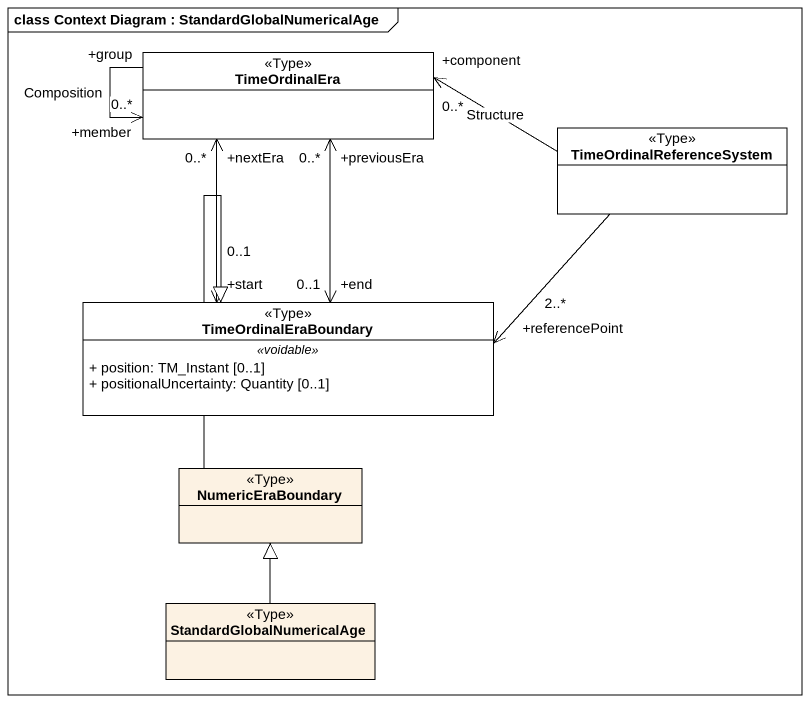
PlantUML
@startuml
mainframe class Context Diagram : StandardGlobalNumericalAge
hide circle
hide empty members
skinparam classAttributeIconSize 0
class TimeOrdinalEra <<Type>> #FFFFFF
class TimeOrdinalReferenceSystem <<Type>> #FFFFFF
class TimeOrdinalEraBoundary <<Type>> #FFFFFF {
  .. <<voidable>> ..
  + position: TM_Instant [0..1]
  + positionalUncertainty: Quantity [0..1]
}
class NumericEraBoundary <<Type>> #FCF2E3
class StandardGlobalNumericalAge <<Type>> #FCF2E3
TimeOrdinalEra "+group" --> "+member\n0..*" TimeOrdinalEra : Composition
TimeOrdinalEra "+component\n0..*" <-right- TimeOrdinalReferenceSystem : Structure
TimeOrdinalReferenceSystem -left-> "+referencePoint\n2..*" TimeOrdinalEraBoundary
TimeOrdinalEraBoundary "+start\n0..1" <-up-> "+nextEra\n0..*" TimeOrdinalEra
TimeOrdinalEraBoundary "+end\n0..1" <-up-> "+previousEra\n0..*" TimeOrdinalEra
NumericEraBoundary -up-|> TimeOrdinalEraBoundary
StandardGlobalNumericalAge -up-|> NumericEraBoundary
@enduml
